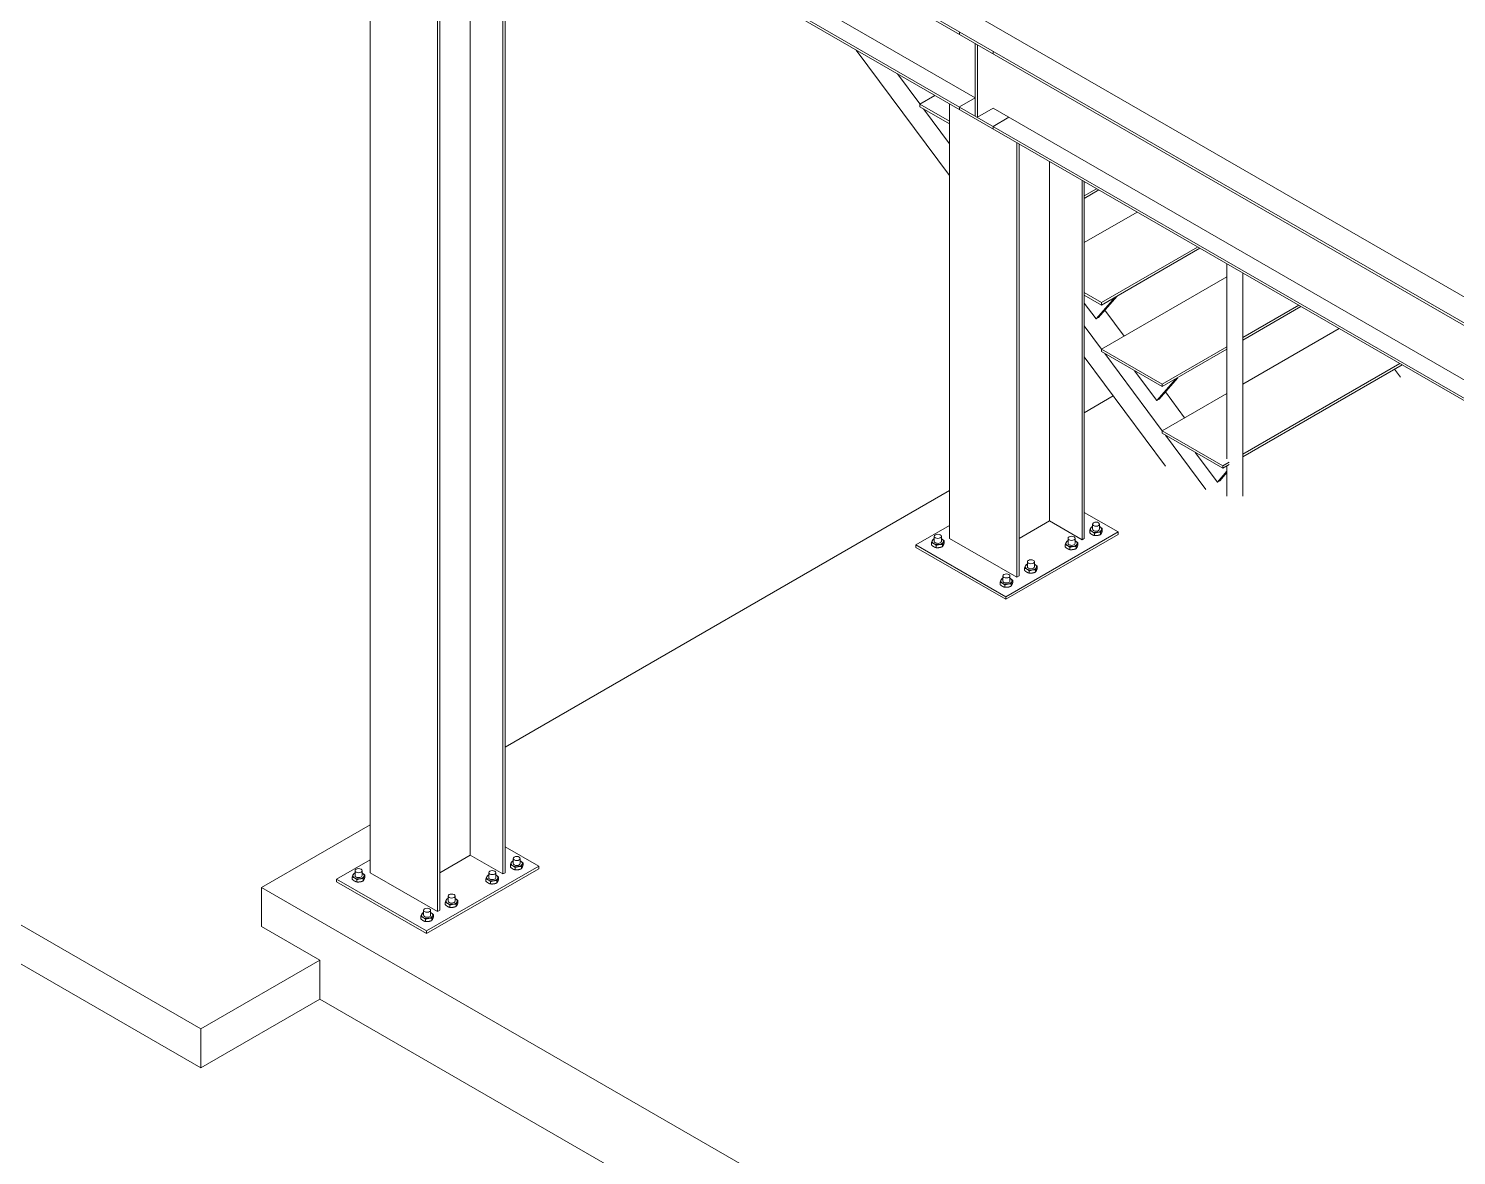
# Model space of a CAD drawing. Header units: millimetres. Extents: x -312439 to 477422, y -331570 to 212570.
# Drawn here: x 392957 to 395710, y 88861 to 91035 of the extents above; entities that cross this region are included whole.
import ezdxf

# ---------------------------------------------------------------- set-up
doc = ezdxf.new("R2010")
doc.units = ezdxf.units.MM

msp = doc.modelspace()

# ---------------------------------------------------------------- linework, layer by layer
at = {"color": 0, "linetype": 'Continuous', "lineweight": 0, "extrusion": (8.40036e-17, 0.816497, 0.57735)}
for p, q in [((398217.749, 89077.416), (393618.572, 91732.753)), ((398217.749, 89027.41), (393618.572, 91682.746)), ((398217.749, 89022.41), (393618.572, 91677.746)), ((393616.121, 89406.224), (393616.121, 91568.959)), ((398217.749, 88882.392), (393618.572, 91537.728)), ((398217.749, 88877.391), (393618.572, 91532.727)), ((394782.441, 90900.772), (393683.532, 91535.228)), ((393746.042, 89331.215), (393746.042, 91459.133)), ((393750.372, 89333.715), (393750.372, 91456.632)), ((393808.836, 89439.979), (393808.836, 91422.878)), ((393871.631, 89403.724), (393871.631, 91386.623)), ((393875.962, 89406.224), (393875.962, 91384.123)), ((394752.126, 91023.288), (394752.126, 91028.289)), ((394733.028, 90750.966), (394553.293, 90993.066)), ((394782.441, 90865.768), (394782.441, 91005.786)), ((394786.771, 91003.285), (394786.771, 90863.268)), ((394817.086, 90990.784), (394817.086, 90985.783)), ((394632.867, 90947.124), (394675.909, 90889.034)), ((394704.696, 90905.653), (394675.476, 90888.784)), ((394675.476, 90888.784), (394733.028, 90855.557)), ((394675.476, 90883.783), (394675.476, 90888.784)), ((394733.028, 90850.556), (394675.476, 90883.783)), ((394683.031, 90879.421), (394733.028, 90811.946)), ((394733.028, 90051.071), (394733.028, 90889.296)), ((394752.126, 90883.27), (394782.441, 90900.772)), ((394752.126, 90878.27), (394752.126, 90883.27)), ((394786.771, 90863.268), (394817.086, 90880.77)), ((395915.995, 90246.315), (394817.086, 90880.77)), ((394817.086, 90845.765), (394847.401, 90863.268)), ((394817.086, 90845.765), (394817.086, 90840.765)), ((394862.948, 89976.061), (394862.948, 90814.286)), ((394867.279, 89978.561), (394867.279, 90811.786)), ((394925.743, 90084.825), (394925.743, 90778.032)), ((394988.538, 90048.57), (394988.538, 90741.777)), ((394992.868, 90051.071), (394992.868, 90739.277)), ((394992.868, 90711.984), (395016.504, 90725.631)), ((395020.835, 90723.13), (394992.868, 90706.984)), ((395094.456, 90680.625), (394992.868, 90621.973)), ((395026.261, 90506.235), (395211.385, 90613.116)), ((395215.715, 90610.616), (395026.261, 90501.235)), ((395267.932, 90580.469), (395267.932, 90204.547)), ((395267.932, 90555.753), (395026.261, 90416.224)), ((395298.555, 90562.789), (395298.555, 90132.509)), ((394992.868, 90525.515), (395026.261, 90506.235)), ((395026.261, 90501.235), (394992.868, 90520.514)), ((394992.868, 90505.077), (395015.66, 90474.318)), ((395015.66, 90474.318), (395051.796, 90515.846)), ((395056.127, 90518.346), (395019.99, 90476.818)), ((395026.261, 90501.235), (395026.261, 90506.235)), ((395032.513, 90491.209), (395069.554, 90441.219)), ((395051.796, 90515.846), (395051.683, 90515.912)), ((395056.127, 90518.346), (395051.796, 90515.846)), ((395056.013, 90518.412), (395056.127, 90518.346)), ((395298.555, 90438.416), (395406.265, 90500.602)), ((395410.596, 90498.102), (395298.555, 90433.415)), ((395019.99, 90476.818), (395015.66, 90474.318)), ((394992.868, 90461.264), (395026.261, 90416.197)), ((395484.217, 90455.596), (395298.555, 90348.404)), ((395026.261, 90416.224), (395143.189, 90348.715)), ((395026.261, 90411.223), (395026.261, 90416.224)), ((395143.189, 90343.715), (395026.261, 90411.223)), ((395143.189, 90348.715), (395267.932, 90420.736)), ((395267.932, 90415.735), (395143.189, 90343.715)), ((395149.313, 90190.238), (394992.868, 90400.966)), ((395032.701, 90407.505), (395143.189, 90258.39)), ((395298.555, 90213.387), (395601.145, 90388.088)), ((395605.476, 90385.588), (395298.555, 90208.386)), ((395089.807, 90374.535), (395132.588, 90316.798)), ((395132.588, 90316.798), (395168.725, 90358.326)), ((395173.055, 90360.826), (395136.919, 90319.298)), ((395168.725, 90358.326), (395168.611, 90358.392)), ((395173.055, 90360.826), (395168.725, 90358.326)), ((395172.941, 90360.892), (395173.055, 90360.826)), ((395591.131, 90377.306), (395602.304, 90362.227)), ((395655.833, 90356.514), (395655.833, 90356.464)), ((395143.189, 90343.715), (395143.189, 90348.715)), ((395267.932, 90330.724), (395143.189, 90258.704)), ((395149.326, 90333.557), (395186.333, 90283.613)), ((394992.868, 90293.46), (395048.735, 90325.714)), ((395136.919, 90319.298), (395132.588, 90316.798)), ((395143.189, 90258.704), (395260.118, 90191.195)), ((395143.189, 90253.703), (395143.189, 90258.704)), ((395260.118, 90186.195), (395143.189, 90253.703)), ((395149.258, 90250.2), (395226.861, 90145.466)), ((395206.735, 90217.015), (395249.516, 90159.278)), ((395260.118, 90191.195), (395272.417, 90198.296)), ((395272.417, 90193.296), (395260.118, 90186.195)), ((395260.118, 90186.195), (395260.118, 90191.195)), ((395267.932, 90190.706), (395267.932, 90132.509)), ((395249.516, 90159.278), (395267.932, 90180.442)), ((395253.847, 90161.778), (395249.516, 90159.278)), ((395267.932, 90177.965), (395253.847, 90161.778)), ((395266.14, 90175.905), (395267.932, 90173.486)), ((393875.962, 89648.613), (394733.028, 90143.441)), ((394867.279, 90051.071), (394925.743, 90084.825)), ((394925.743, 90084.825), (394988.538, 90048.57)), ((394992.868, 90101.077), (395057.828, 90063.572)), ((395008.659, 90078.412), (395008.659, 90068.783)), ((395022.268, 90078.412), (395022.268, 90068.783)), ((394668.068, 90038.569), (394733.028, 90076.074)), ((394703.628, 90054.989), (394703.628, 90045.36)), ((394717.237, 90054.989), (394717.237, 90045.36)), ((394733.028, 90051.071), (394862.948, 89976.061)), ((395057.828, 90063.572), (394841.295, 89938.556)), ((394841.295, 89933.556), (395057.828, 90058.571)), ((394961.449, 90041.526), (394961.449, 90051.154)), ((394975.057, 90041.526), (394975.057, 90051.154)), ((394988.538, 90048.57), (394992.868, 90051.071)), ((395003.336, 90061.699), (395003.336, 90066.113)), ((395012.214, 90056.573), (395012.214, 90060.988)), ((395024.342, 90058.449), (395024.342, 90062.864)), ((395027.591, 90065.451), (395027.591, 90069.866)), ((395057.828, 90058.571), (395057.828, 90063.572)), ((394668.068, 90033.568), (394668.068, 90038.569)), ((394841.295, 89938.556), (394668.068, 90038.569)), ((394668.068, 90033.568), (394841.295, 89933.556)), ((394698.305, 90038.276), (394698.305, 90042.691)), ((394707.183, 90033.15), (394707.183, 90037.565)), ((394719.31, 90035.027), (394719.31, 90039.441)), ((394722.56, 90042.028), (394722.56, 90046.443)), ((394956.126, 90034.442), (394956.126, 90038.856)), ((394965.004, 90029.316), (394965.004, 90033.731)), ((394977.131, 90031.192), (394977.131, 90035.607)), ((394980.381, 90038.194), (394980.381, 90042.609)), ((394883.07, 90005.902), (394883.07, 89996.273)), ((394896.678, 90005.902), (394896.678, 89996.273)), ((394902.002, 89992.942), (394902.002, 89997.357)), ((394835.859, 89969.016), (394835.859, 89978.645)), ((394849.468, 89969.016), (394849.468, 89978.645)), ((394854.791, 89965.685), (394854.791, 89970.1)), ((394862.948, 89976.061), (394867.279, 89978.561)), ((394877.747, 89989.189), (394877.747, 89993.604)), ((394886.625, 89984.064), (394886.625, 89988.479)), ((394898.752, 89985.94), (394898.752, 89990.355)), ((394830.536, 89961.932), (394830.536, 89966.347)), ((394839.414, 89956.807), (394839.414, 89961.222)), ((394851.541, 89958.683), (394851.541, 89963.098)), ((394841.295, 89933.556), (394841.295, 89938.556)), ((393289.44, 89104.959), (392548.895, 89532.513)), ((393406.369, 89377.494), (393616.121, 89498.594)), ((393289.44, 89029.95), (392548.895, 89457.504)), ((393875.962, 89456.231), (393940.922, 89418.726)), ((393551.161, 89393.723), (393616.121, 89431.228)), ((393940.922, 89418.726), (393724.388, 89293.71)), ((393750.372, 89406.224), (393808.836, 89439.979)), ((393808.836, 89439.979), (393871.631, 89403.724)), ((393886.43, 89416.852), (393886.43, 89421.267)), ((393891.753, 89433.565), (393891.753, 89423.936)), ((393905.362, 89433.565), (393905.362, 89423.936)), ((393907.435, 89413.603), (393907.435, 89418.018)), ((393910.685, 89420.605), (393910.685, 89425.02)), ((393940.922, 89413.725), (393940.922, 89418.726)), ((393551.161, 89388.722), (393551.161, 89393.723)), ((393724.388, 89293.71), (393551.161, 89393.723)), ((393581.399, 89393.43), (393581.399, 89397.845)), ((393586.722, 89410.143), (393586.722, 89400.514)), ((393590.277, 89388.304), (393590.277, 89392.719)), ((393600.33, 89410.143), (393600.33, 89400.514)), ((393602.404, 89390.18), (393602.404, 89394.595)), ((393605.653, 89397.182), (393605.653, 89401.597)), ((393616.121, 89406.224), (393746.042, 89331.215)), ((393724.388, 89288.709), (393940.922, 89413.725)), ((393839.219, 89389.595), (393839.219, 89394.01)), ((393844.542, 89396.679), (393844.542, 89406.308)), ((393858.151, 89396.679), (393858.151, 89406.308)), ((393860.225, 89386.346), (393860.225, 89390.761)), ((393863.474, 89393.348), (393863.474, 89397.763)), ((393871.631, 89403.724), (393875.962, 89406.224)), ((393895.308, 89411.727), (393895.308, 89416.142)), ((394337.464, 88839.925), (393406.369, 89377.494)), ((393406.369, 89377.494), (393406.369, 89302.484)), ((393551.161, 89388.722), (393724.388, 89288.709)), ((393848.097, 89384.47), (393848.097, 89388.885)), ((393760.84, 89344.343), (393760.84, 89348.758)), ((393766.163, 89361.056), (393766.163, 89351.427)), ((393769.718, 89339.218), (393769.718, 89343.632)), ((393779.772, 89361.056), (393779.772, 89351.427)), ((393781.846, 89341.094), (393781.846, 89345.509)), ((393785.095, 89348.095), (393785.095, 89352.51)), ((393713.63, 89317.086), (393713.63, 89321.501)), ((393718.953, 89324.17), (393718.953, 89333.799)), ((393722.508, 89311.961), (393722.508, 89316.375)), ((393732.561, 89324.17), (393732.561, 89333.799)), ((393734.635, 89313.837), (393734.635, 89318.252)), ((393737.885, 89320.838), (393737.885, 89325.253)), ((393746.042, 89331.215), (393750.372, 89333.715)), ((393406.369, 89302.484), (393518.966, 89237.476)), ((393724.388, 89288.709), (393724.388, 89293.71)), ((393518.966, 89237.476), (393289.44, 89104.959)), ((393518.966, 89162.466), (393518.966, 89237.476)), ((393518.966, 89162.466), (393289.44, 89029.95)), ((393518.966, 89162.466), (394207.544, 88764.916)), ((393289.44, 89029.95), (393289.44, 89104.959))]:
    msp.add_line(p, q, dxfattribs=at)
at = {"color": 0, "linetype": 'Continuous', "lineweight": 0}
for centre, major_axis in [((395015.464, 90078.412), (-6.804, 0)), ((394710.432, 90054.989), (6.804, 0)), ((394968.253, 90051.154), (6.804, 0)), ((394889.874, 90005.902), (-6.804, 0)), ((394842.664, 89978.645), (6.804, 0)), ((393898.557, 89433.565), (-6.804, 0)), ((393593.526, 89410.143), (6.804, 0)), ((393851.347, 89406.308), (6.804, 0)), ((393772.968, 89361.056), (-6.804, 0)), ((393725.757, 89333.799), (6.804, 0))]:
    msp.add_ellipse(centre, major_axis=major_axis, ratio=0.57735027, dxfattribs=at)
for centre, major_axis, start_param, end_param in [((395015.464, 90068.783), (-10.873, 0), 6.02138592, 7.06858347), ((395015.464, 90068.783), (-10.873, 0), 5.38853468, 6.02138592), ((395015.464, 90068.783), (-10.873, 0), 0.78539816, 1.83259571), ((395015.464, 90068.783), (-6.804, 0), 0, 3.14159265), ((395015.464, 90068.783), (-10.873, 0), 1.83259571, 2.87979327), ((395015.464, 90068.783), (-10.873, 0), 3.92699082, 4.03624328), ((395015.464, 90068.783), (-10.873, 0), 2.87979327, 3.92699082), ((394710.432, 90045.36), (10.873, 0), 2.87979327, 3.92699082), ((394710.432, 90045.36), (10.873, 0), 2.24694203, 2.87979327), ((394710.432, 90045.36), (10.873, 0), 3.92699082, 4.97418837), ((394710.432, 90045.36), (6.804, 0), 3.14159265, 3.92699082), ((394710.432, 90045.36), (6.804, 0), 3.92699082, 6.28318531), ((394710.432, 90045.36), (10.873, 0), 4.97418837, 6.02138592), ((394710.432, 90045.36), (10.873, 0), 0.78539816, 0.89465062), ((394710.432, 90045.36), (10.873, 0), 6.02138592, 7.06858347), ((394968.253, 90041.526), (10.873, 0), 2.87979327, 3.92699082), ((394968.253, 90041.526), (10.873, 0), 2.24694203, 2.87979327), ((394968.253, 90041.526), (10.873, 0), 3.92699082, 4.97418837), ((394968.253, 90041.526), (6.804, 0), 3.14159265, 3.92699082), ((394968.253, 90041.526), (6.804, 0), 3.92699082, 6.28318531), ((394968.253, 90041.526), (10.873, 0), 4.97418837, 6.02138592), ((394968.253, 90041.526), (10.873, 0), 0.78539816, 0.89465062), ((394968.253, 90041.526), (10.873, 0), 6.02138592, 7.06858347), ((394889.874, 89996.273), (-10.873, 0), 6.02138592, 7.06858347), ((394889.874, 89996.273), (-10.873, 0), 5.38853468, 6.02138592), ((394889.874, 89996.273), (-6.804, 0), 0, 3.14159265), ((394889.874, 89996.273), (-10.873, 0), 3.92699082, 4.03624328), ((394889.874, 89996.273), (-10.873, 0), 2.87979327, 3.92699082), ((394842.664, 89969.016), (10.873, 0), 2.87979327, 3.92699082), ((394842.664, 89969.016), (10.873, 0), 2.24694203, 2.87979327), ((394842.664, 89969.016), (6.804, 0), 3.14159265, 3.92699082), ((394842.664, 89969.016), (6.804, 0), 3.92699082, 6.28318531), ((394842.664, 89969.016), (10.873, 0), 0.78539816, 0.89465062), ((394842.664, 89969.016), (10.873, 0), 6.02138592, 7.06858347), ((394889.874, 89996.273), (-10.873, 0), 0.78539816, 1.83259571), ((394889.874, 89996.273), (-10.873, 0), 1.83259571, 2.87979327), ((394842.664, 89969.016), (10.873, 0), 3.92699082, 4.97418837), ((394842.664, 89969.016), (10.873, 0), 4.97418837, 6.02138592), ((393898.557, 89423.936), (-10.873, 0), 6.02138592, 7.06858347), ((393898.557, 89423.936), (-10.873, 0), 5.38853468, 6.02138592), ((393898.557, 89423.936), (-10.873, 0), 0.78539816, 1.83259571), ((393898.557, 89423.936), (-6.804, 0), 0, 3.14159265), ((393898.557, 89423.936), (-10.873, 0), 1.83259571, 2.87979327), ((393898.557, 89423.936), (-10.873, 0), 3.92699082, 4.03624328), ((393898.557, 89423.936), (-10.873, 0), 2.87979327, 3.92699082), ((393593.526, 89400.514), (10.873, 0), 2.87979327, 3.92699082), ((393593.526, 89400.514), (10.873, 0), 2.24694203, 2.87979327), ((393593.526, 89400.514), (10.873, 0), 3.92699082, 4.97418837), ((393593.526, 89400.514), (6.804, 0), 3.14159265, 3.92699082), ((393593.526, 89400.514), (6.804, 0), 3.92699082, 6.28318531), ((393593.526, 89400.514), (10.873, 0), 4.97418837, 6.02138592), ((393593.526, 89400.514), (10.873, 0), 0.78539816, 0.89465062), ((393593.526, 89400.514), (10.873, 0), 6.02138592, 7.06858347), ((393851.347, 89396.679), (10.873, 0), 2.87979327, 3.92699082), ((393851.347, 89396.679), (10.873, 0), 2.24694203, 2.87979327), ((393851.347, 89396.679), (10.873, 0), 3.92699082, 4.97418837), ((393851.347, 89396.679), (6.804, 0), 3.14159265, 3.92699082), ((393851.347, 89396.679), (6.804, 0), 3.92699082, 6.28318531), ((393851.347, 89396.679), (10.873, 0), 4.97418837, 6.02138592), ((393851.347, 89396.679), (10.873, 0), 0.78539816, 0.89465062), ((393851.347, 89396.679), (10.873, 0), 6.02138592, 7.06858347), ((393772.968, 89351.427), (-10.873, 0), 6.02138592, 7.06858347), ((393772.968, 89351.427), (-10.873, 0), 5.38853468, 6.02138592), ((393772.968, 89351.427), (-10.873, 0), 0.78539816, 1.83259571), ((393772.968, 89351.427), (-6.804, 0), 0, 3.14159265), ((393772.968, 89351.427), (-10.873, 0), 1.83259571, 2.87979327), ((393772.968, 89351.427), (-10.873, 0), 3.92699082, 4.03624328), ((393772.968, 89351.427), (-10.873, 0), 2.87979327, 3.92699082), ((393725.757, 89324.17), (10.873, 0), 2.87979327, 3.92699082), ((393725.757, 89324.17), (10.873, 0), 2.24694203, 2.87979327), ((393725.757, 89324.17), (10.873, 0), 3.92699082, 4.97418837), ((393725.757, 89324.17), (6.804, 0), 3.14159265, 3.92699082), ((393725.757, 89324.17), (6.804, 0), 3.92699082, 6.28318531), ((393725.757, 89324.17), (10.873, 0), 4.97418837, 6.02138592), ((393725.757, 89324.17), (10.873, 0), 0.78539816, 0.89465062), ((393725.757, 89324.17), (10.873, 0), 6.02138592, 7.06858347)]:
    msp.add_ellipse(centre, major_axis=major_axis, ratio=0.57735027, start_param=start_param, end_param=end_param, dxfattribs=at)
for points, weights in [([(395003.336, 90066.113), (395004.207, 90068.783), (395004.961, 90070.407)], [1, 1.0379548493, 1]), ([(395007.775, 90064.344), (395005.715, 90065.533), (395003.336, 90066.113)], [1, 1.03795484931, 1]), ([(395003.336, 90061.699), (395005.715, 90059.532), (395007.775, 90058.343)], [1, 1.03795484931, 1]), ([(395004.961, 90070.407), (395005.715, 90072.032), (395006.586, 90073.115)], [1, 1.0379548493, 1]), ([(395006.586, 90073.115), (395007.662, 90073.544), (395008.659, 90073.872)], [1, 1.01226104367, 1.01660040172]), ([(395012.214, 90060.988), (395009.835, 90063.154), (395007.775, 90064.344)], [1, 1.03795484931, 1]), ([(395007.775, 90058.343), (395009.835, 90057.153), (395012.214, 90056.573)], [1, 1.03795484931, 1]), ([(395018.278, 90062.719), (395015.464, 90062.283), (395012.214, 90060.988)], [1, 1.0379548493, 1]), ([(395012.214, 90056.573), (395015.464, 90056.283), (395018.278, 90056.718)], [1, 1.03795484931, 1]), ([(395024.342, 90062.864), (395021.092, 90063.154), (395018.278, 90062.719)], [1, 1.0379548493, 1]), ([(395018.278, 90056.718), (395021.092, 90057.153), (395024.342, 90058.449)], [1, 1.0379548493, 1]), ([(395022.268, 90073.698), (395022.712, 90073.476), (395023.152, 90073.221)], [1.01249115378, 1.00788270894, 1]), ([(395023.152, 90073.221), (395025.212, 90072.032), (395027.591, 90069.866)], [1, 1.03795484931, 1]), ([(395025.966, 90067.158), (395025.212, 90065.533), (395024.342, 90062.864)], [1, 1.0379548493, 1]), ([(395024.342, 90058.449), (395025.212, 90059.532), (395025.966, 90061.157)], [1, 1.03795484931, 1]), ([(395027.591, 90069.866), (395026.72, 90068.783), (395025.966, 90067.158)], [1, 1.0379548493, 1]), ([(395025.966, 90061.157), (395026.72, 90062.782), (395027.591, 90065.451)], [1, 1.0379548493, 1]), ([(394698.305, 90042.691), (394699.176, 90045.36), (394699.93, 90046.985)], [1, 1.0379548493, 1]), ([(394702.744, 90040.921), (394700.684, 90042.11), (394698.305, 90042.691)], [1, 1.03795484931, 1]), ([(394698.305, 90038.276), (394700.684, 90036.11), (394702.744, 90034.92)], [1, 1.03795484931, 1]), ([(394699.93, 90046.985), (394700.684, 90048.61), (394701.555, 90049.693)], [1, 1.0379548493, 1]), ([(394701.555, 90049.693), (394702.631, 90050.122), (394703.628, 90050.449)], [1, 1.01226104367, 1.01660040172]), ([(394707.183, 90037.565), (394704.804, 90039.732), (394702.744, 90040.921)], [1, 1.03795484931, 1]), ([(394702.744, 90034.92), (394704.804, 90033.731), (394707.183, 90033.15)], [1, 1.03795484931, 1]), ([(394713.247, 90039.296), (394710.432, 90038.861), (394707.183, 90037.565)], [1, 1.03795484931, 1]), ([(394707.183, 90033.15), (394710.432, 90032.86), (394713.247, 90033.296)], [1, 1.0379548493, 1]), ([(394719.31, 90039.441), (394716.061, 90039.732), (394713.247, 90039.296)], [1, 1.0379548493, 1]), ([(394713.247, 90033.296), (394716.061, 90033.731), (394719.31, 90035.027)], [1, 1.0379548493, 1]), ([(394717.237, 90050.276), (394717.68, 90050.053), (394718.121, 90049.799)], [1.01249115378, 1.00788270894, 1]), ([(394718.121, 90049.799), (394720.181, 90048.61), (394722.56, 90046.443)], [1, 1.03795484931, 1]), ([(394720.935, 90043.735), (394720.181, 90042.11), (394719.31, 90039.441)], [1, 1.0379548493, 1]), ([(394719.31, 90035.027), (394720.181, 90036.11), (394720.935, 90037.734)], [1, 1.0379548493, 1]), ([(394722.56, 90046.443), (394721.689, 90045.36), (394720.935, 90043.735)], [1, 1.0379548493, 1]), ([(394720.935, 90037.734), (394721.689, 90039.359), (394722.56, 90042.028)], [1, 1.0379548493, 1]), ([(394957.75, 90043.15), (394956.996, 90041.526), (394956.126, 90038.856)], [1, 1.03795484931, 1]), ([(394956.126, 90038.856), (394958.505, 90038.276), (394960.565, 90037.087)], [1, 1.03795484931, 1]), ([(394960.565, 90031.086), (394958.505, 90032.275), (394956.126, 90034.442)], [1, 1.03795484931, 1]), ([(394959.375, 90045.858), (394958.505, 90044.775), (394957.75, 90043.15)], [1, 1.0379548493, 1]), ([(394961.449, 90046.615), (394960.452, 90046.287), (394959.375, 90045.858)], [1.01660040172, 1.01226104367, 1]), ([(394960.565, 90037.087), (394962.625, 90035.897), (394965.004, 90033.731)], [1, 1.03795484931, 1]), ([(394965.004, 90029.316), (394962.625, 90029.896), (394960.565, 90031.086)], [1, 1.03795484931, 1]), ([(394965.004, 90033.731), (394968.253, 90035.026), (394971.067, 90035.462)], [1, 1.0379548493, 1]), ([(394971.067, 90029.461), (394968.253, 90029.026), (394965.004, 90029.316)], [1, 1.0379548493, 1]), ([(394971.067, 90035.462), (394973.881, 90035.897), (394977.131, 90035.607)], [1, 1.0379548493, 1]), ([(394977.131, 90031.192), (394973.881, 90029.896), (394971.067, 90029.461)], [1, 1.03795484931, 1]), ([(394975.942, 90045.964), (394975.501, 90046.219), (394975.057, 90046.441)], [1, 1.00788270894, 1.01249115378]), ([(394980.381, 90042.609), (394978.002, 90044.775), (394975.942, 90045.964)], [1, 1.03795484931, 1]), ([(394977.131, 90035.607), (394978.002, 90038.276), (394978.756, 90039.901)], [1, 1.0379548493, 1]), ([(394978.756, 90033.9), (394978.002, 90032.275), (394977.131, 90031.192)], [1, 1.0379548493, 1]), ([(394978.756, 90039.901), (394979.51, 90041.526), (394980.381, 90042.609)], [1, 1.0379548493, 1]), ([(394980.381, 90038.194), (394979.51, 90035.525), (394978.756, 90033.9)], [1, 1.03795484931, 1]), ([(394877.747, 89993.604), (394878.617, 89996.273), (394879.371, 89997.898)], [1, 1.0379548493, 1]), ([(394879.371, 89997.898), (394880.125, 89999.523), (394880.996, 90000.606)], [1, 1.0379548493, 1]), ([(394880.996, 90000.606), (394882.073, 90001.035), (394883.07, 90001.362)], [1, 1.01226104367, 1.01660040172]), ([(394896.678, 90001.189), (394897.122, 90000.967), (394897.563, 90000.712)], [1.01249115378, 1.00788270894, 1]), ([(394897.563, 90000.712), (394899.623, 89999.523), (394902.002, 89997.357)], [1, 1.03795484931, 1]), ([(394902.002, 89997.357), (394901.131, 89996.273), (394900.377, 89994.649)], [1, 1.0379548493, 1]), ([(394832.161, 89970.641), (394831.407, 89969.016), (394830.536, 89966.347)], [1, 1.03795484931, 1]), ([(394833.786, 89973.349), (394832.915, 89972.266), (394832.161, 89970.641)], [1, 1.0379548493, 1]), ([(394835.859, 89974.105), (394834.862, 89973.778), (394833.786, 89973.349)], [1.01660040172, 1.01226104367, 1]), ([(394850.352, 89973.455), (394849.911, 89973.71), (394849.468, 89973.932)], [1, 1.00788270894, 1.01249115378]), ([(394854.791, 89970.1), (394852.412, 89972.266), (394850.352, 89973.455)], [1, 1.03795484931, 1]), ([(394853.166, 89967.392), (394853.92, 89969.016), (394854.791, 89970.1)], [1, 1.0379548493, 1]), ([(394882.186, 89991.834), (394880.125, 89993.024), (394877.747, 89993.604)], [1, 1.03795484931, 1]), ([(394877.747, 89989.189), (394880.125, 89987.023), (394882.186, 89985.834)], [1, 1.03795484931, 1]), ([(394886.625, 89988.479), (394884.246, 89990.645), (394882.186, 89991.834)], [1, 1.03795484931, 1]), ([(394882.186, 89985.834), (394884.246, 89984.644), (394886.625, 89984.064)], [1, 1.03795484931, 1]), ([(394892.688, 89990.21), (394889.874, 89989.774), (394886.625, 89988.479)], [1, 1.0379548493, 1]), ([(394886.625, 89984.064), (394889.874, 89983.774), (394892.688, 89984.209)], [1, 1.03795484931, 1]), ([(394898.752, 89990.355), (394895.502, 89990.645), (394892.688, 89990.21)], [1, 1.0379548493, 1]), ([(394892.688, 89984.209), (394895.502, 89984.644), (394898.752, 89985.94)], [1, 1.0379548493, 1]), ([(394900.377, 89994.649), (394899.623, 89993.024), (394898.752, 89990.355)], [1, 1.0379548493, 1]), ([(394898.752, 89985.94), (394899.623, 89987.023), (394900.377, 89988.648)], [1, 1.03795484931, 1]), ([(394900.377, 89988.648), (394901.131, 89990.273), (394902.002, 89992.942)], [1, 1.0379548493, 1]), ([(394830.536, 89966.347), (394832.915, 89965.767), (394834.975, 89964.577)], [1, 1.03795484931, 1]), ([(394834.975, 89958.577), (394832.915, 89959.766), (394830.536, 89961.932)], [1, 1.03795484931, 1]), ([(394834.975, 89964.577), (394837.035, 89963.388), (394839.414, 89961.222)], [1, 1.03795484931, 1]), ([(394839.414, 89956.807), (394837.035, 89957.387), (394834.975, 89958.577)], [1, 1.03795484931, 1]), ([(394839.414, 89961.222), (394842.664, 89962.517), (394845.478, 89962.953)], [1, 1.0379548493, 1]), ([(394845.478, 89956.952), (394842.664, 89956.517), (394839.414, 89956.807)], [1, 1.0379548493, 1]), ([(394845.478, 89962.953), (394848.292, 89963.388), (394851.541, 89963.098)], [1, 1.0379548493, 1]), ([(394851.541, 89958.683), (394848.292, 89957.387), (394845.478, 89956.952)], [1, 1.03795484931, 1]), ([(394851.541, 89963.098), (394852.412, 89965.767), (394853.166, 89967.392)], [1, 1.0379548493, 1]), ([(394853.166, 89961.391), (394852.412, 89959.766), (394851.541, 89958.683)], [1, 1.0379548493, 1]), ([(394854.791, 89965.685), (394853.92, 89963.016), (394853.166, 89961.391)], [1, 1.03795484931, 1]), ([(393886.43, 89421.267), (393887.301, 89423.936), (393888.055, 89425.561)], [1, 1.0379548493, 1]), ([(393890.869, 89419.497), (393888.809, 89420.687), (393886.43, 89421.267)], [1, 1.03795484931, 1]), ([(393888.055, 89425.561), (393888.809, 89427.186), (393889.679, 89428.269)], [1, 1.0379548493, 1]), ([(393889.679, 89428.269), (393890.756, 89428.698), (393891.753, 89429.025)], [1, 1.01226104367, 1.01660040172]), ([(393895.308, 89416.142), (393892.929, 89418.308), (393890.869, 89419.497)], [1, 1.03795484931, 1]), ([(393901.372, 89417.873), (393898.557, 89417.437), (393895.308, 89416.142)], [1, 1.0379548493, 1]), ([(393907.435, 89418.018), (393904.186, 89418.308), (393901.372, 89417.873)], [1, 1.0379548493, 1]), ([(393905.362, 89428.852), (393905.805, 89428.63), (393906.246, 89428.375)], [1.01249115378, 1.00788270894, 1]), ([(393906.246, 89428.375), (393908.306, 89427.186), (393910.685, 89425.02)], [1, 1.03795484931, 1]), ([(393909.06, 89422.312), (393908.306, 89420.687), (393907.435, 89418.018)], [1, 1.0379548493, 1]), ([(393910.685, 89425.02), (393909.814, 89423.936), (393909.06, 89422.312)], [1, 1.0379548493, 1]), ([(393909.06, 89416.311), (393909.814, 89417.936), (393910.685, 89420.605)], [1, 1.0379548493, 1]), ([(393581.399, 89397.845), (393582.269, 89400.514), (393583.023, 89402.139)], [1, 1.0379548493, 1]), ([(393585.838, 89396.075), (393583.777, 89397.264), (393581.399, 89397.845)], [1, 1.03795484931, 1]), ([(393581.399, 89393.43), (393583.777, 89391.264), (393585.838, 89390.074)], [1, 1.03795484931, 1]), ([(393583.023, 89402.139), (393583.777, 89403.763), (393584.648, 89404.847)], [1, 1.0379548493, 1]), ([(393584.648, 89404.847), (393585.725, 89405.276), (393586.722, 89405.603)], [1, 1.01226104367, 1.01660040172]), ([(393590.277, 89392.719), (393587.898, 89394.885), (393585.838, 89396.075)], [1, 1.03795484931, 1]), ([(393585.838, 89390.074), (393587.898, 89388.885), (393590.277, 89388.304)], [1, 1.03795484931, 1]), ([(393596.34, 89394.45), (393593.526, 89394.015), (393590.277, 89392.719)], [1, 1.03795484931, 1]), ([(393602.404, 89394.595), (393599.154, 89394.885), (393596.34, 89394.45)], [1, 1.0379548493, 1]), ([(393596.34, 89388.449), (393599.154, 89388.885), (393602.404, 89390.18)], [1, 1.0379548493, 1]), ([(393600.33, 89405.429), (393600.774, 89405.207), (393601.215, 89404.953)], [1.01249115378, 1.00788270894, 1]), ([(393601.215, 89404.953), (393603.275, 89403.763), (393605.653, 89401.597)], [1, 1.03795484931, 1]), ([(393604.029, 89398.889), (393603.275, 89397.264), (393602.404, 89394.595)], [1, 1.0379548493, 1]), ([(393602.404, 89390.18), (393603.275, 89391.264), (393604.029, 89392.888)], [1, 1.0379548493, 1]), ([(393605.653, 89401.597), (393604.783, 89400.514), (393604.029, 89398.889)], [1, 1.0379548493, 1]), ([(393604.029, 89392.888), (393604.783, 89394.513), (393605.653, 89397.182)], [1, 1.0379548493, 1]), ([(393840.844, 89398.304), (393840.09, 89396.679), (393839.219, 89394.01)], [1, 1.03795484931, 1]), ([(393839.219, 89394.01), (393841.598, 89393.43), (393843.658, 89392.24)], [1, 1.03795484931, 1]), ([(393842.469, 89401.012), (393841.598, 89399.929), (393840.844, 89398.304)], [1, 1.0379548493, 1]), ([(393844.542, 89401.768), (393843.545, 89401.441), (393842.469, 89401.012)], [1.01660040172, 1.01226104367, 1]), ([(393843.658, 89392.24), (393845.718, 89391.051), (393848.097, 89388.885)], [1, 1.03795484931, 1]), ([(393848.097, 89388.885), (393851.347, 89390.18), (393854.161, 89390.616)], [1, 1.0379548493, 1]), ([(393854.161, 89390.616), (393856.975, 89391.051), (393860.225, 89390.761)], [1, 1.0379548493, 1]), ([(393859.035, 89401.118), (393858.595, 89401.373), (393858.151, 89401.595)], [1, 1.00788270894, 1.01249115378]), ([(393863.474, 89397.763), (393861.095, 89399.929), (393859.035, 89401.118)], [1, 1.03795484931, 1]), ([(393860.225, 89390.761), (393861.095, 89393.43), (393861.849, 89395.055)], [1, 1.0379548493, 1]), ([(393861.849, 89395.055), (393862.603, 89396.679), (393863.474, 89397.763)], [1, 1.0379548493, 1]), ([(393863.474, 89393.348), (393862.603, 89390.679), (393861.849, 89389.054)], [1, 1.03795484931, 1]), ([(393886.43, 89416.852), (393888.809, 89414.686), (393890.869, 89413.497)], [1, 1.03795484931, 1]), ([(393890.869, 89413.497), (393892.929, 89412.307), (393895.308, 89411.727)], [1, 1.03795484931, 1]), ([(393895.308, 89411.727), (393898.557, 89411.437), (393901.372, 89411.872)], [1, 1.03795484931, 1]), ([(393901.372, 89411.872), (393904.186, 89412.307), (393907.435, 89413.603)], [1, 1.0379548493, 1]), ([(393907.435, 89413.603), (393908.306, 89414.686), (393909.06, 89416.311)], [1, 1.03795484931, 1]), ([(393590.277, 89388.304), (393593.526, 89388.014), (393596.34, 89388.449)], [1, 1.0379548493, 1]), ([(393843.658, 89386.24), (393841.598, 89387.429), (393839.219, 89389.595)], [1, 1.03795484931, 1]), ([(393848.097, 89384.47), (393845.718, 89385.05), (393843.658, 89386.24)], [1, 1.03795484931, 1]), ([(393854.161, 89384.615), (393851.347, 89384.18), (393848.097, 89384.47)], [1, 1.0379548493, 1]), ([(393860.225, 89386.346), (393856.975, 89385.05), (393854.161, 89384.615)], [1, 1.03795484931, 1]), ([(393861.849, 89389.054), (393861.095, 89387.429), (393860.225, 89386.346)], [1, 1.0379548493, 1]), ([(393760.84, 89348.758), (393761.711, 89351.427), (393762.465, 89353.052)], [1, 1.0379548493, 1]), ([(393765.279, 89346.988), (393763.219, 89348.178), (393760.84, 89348.758)], [1, 1.03795484931, 1]), ([(393760.84, 89344.343), (393763.219, 89342.177), (393765.279, 89340.987)], [1, 1.03795484931, 1]), ([(393762.465, 89353.052), (393763.219, 89354.677), (393764.09, 89355.76)], [1, 1.0379548493, 1]), ([(393764.09, 89355.76), (393765.166, 89356.189), (393766.163, 89356.516)], [1, 1.01226104367, 1.01660040172]), ([(393769.718, 89343.632), (393767.339, 89345.799), (393765.279, 89346.988)], [1, 1.03795484931, 1]), ([(393765.279, 89340.987), (393767.339, 89339.798), (393769.718, 89339.218)], [1, 1.03795484931, 1]), ([(393775.782, 89345.363), (393772.968, 89344.928), (393769.718, 89343.632)], [1, 1.0379548493, 1]), ([(393769.718, 89339.218), (393772.968, 89338.927), (393775.782, 89339.363)], [1, 1.03795484931, 1]), ([(393781.846, 89345.509), (393778.596, 89345.799), (393775.782, 89345.363)], [1, 1.0379548493, 1]), ([(393775.782, 89339.363), (393778.596, 89339.798), (393781.846, 89341.094)], [1, 1.0379548493, 1]), ([(393779.772, 89356.343), (393780.216, 89356.121), (393780.656, 89355.866)], [1.01249115378, 1.00788270894, 1]), ([(393780.656, 89355.866), (393782.716, 89354.677), (393785.095, 89352.51)], [1, 1.03795484931, 1]), ([(393783.47, 89349.802), (393782.716, 89348.178), (393781.846, 89345.509)], [1, 1.0379548493, 1]), ([(393781.846, 89341.094), (393782.716, 89342.177), (393783.47, 89343.802)], [1, 1.03795484931, 1]), ([(393785.095, 89352.51), (393784.224, 89351.427), (393783.47, 89349.802)], [1, 1.0379548493, 1]), ([(393783.47, 89343.802), (393784.224, 89345.426), (393785.095, 89348.095)], [1, 1.0379548493, 1]), ([(393715.255, 89325.795), (393714.5, 89324.17), (393713.63, 89321.501)], [1, 1.03795484931, 1]), ([(393713.63, 89321.501), (393716.009, 89320.921), (393718.069, 89319.731)], [1, 1.03795484931, 1]), ([(393718.069, 89313.73), (393716.009, 89314.92), (393713.63, 89317.086)], [1, 1.03795484931, 1]), ([(393716.879, 89328.503), (393716.009, 89327.42), (393715.255, 89325.795)], [1, 1.0379548493, 1]), ([(393718.953, 89329.259), (393717.956, 89328.932), (393716.879, 89328.503)], [1.01660040172, 1.01226104367, 1]), ([(393718.069, 89319.731), (393720.129, 89318.542), (393722.508, 89316.375)], [1, 1.03795484931, 1]), ([(393722.508, 89311.961), (393720.129, 89312.541), (393718.069, 89313.73)], [1, 1.03795484931, 1]), ([(393722.508, 89316.375), (393725.757, 89317.671), (393728.571, 89318.106)], [1, 1.0379548493, 1]), ([(393728.571, 89312.106), (393725.757, 89311.67), (393722.508, 89311.961)], [1, 1.0379548493, 1]), ([(393728.571, 89318.106), (393731.386, 89318.542), (393734.635, 89318.252)], [1, 1.0379548493, 1]), ([(393734.635, 89313.837), (393731.386, 89312.541), (393728.571, 89312.106)], [1, 1.03795484931, 1]), ([(393733.446, 89328.609), (393733.005, 89328.863), (393732.561, 89329.086)], [1, 1.00788270894, 1.01249115378]), ([(393737.885, 89325.253), (393735.506, 89327.42), (393733.446, 89328.609)], [1, 1.03795484931, 1]), ([(393734.635, 89318.252), (393735.506, 89320.921), (393736.26, 89322.545)], [1, 1.0379548493, 1]), ([(393736.26, 89316.545), (393735.506, 89314.92), (393734.635, 89313.837)], [1, 1.0379548493, 1]), ([(393736.26, 89322.545), (393737.014, 89324.17), (393737.885, 89325.253)], [1, 1.0379548493, 1]), ([(393737.885, 89320.838), (393737.014, 89318.169), (393736.26, 89316.545)], [1, 1.03795484931, 1])]:
    msp.add_rational_spline(points, weights, degree=2, dxfattribs=at)

doc.saveas('drawing.dxf')
